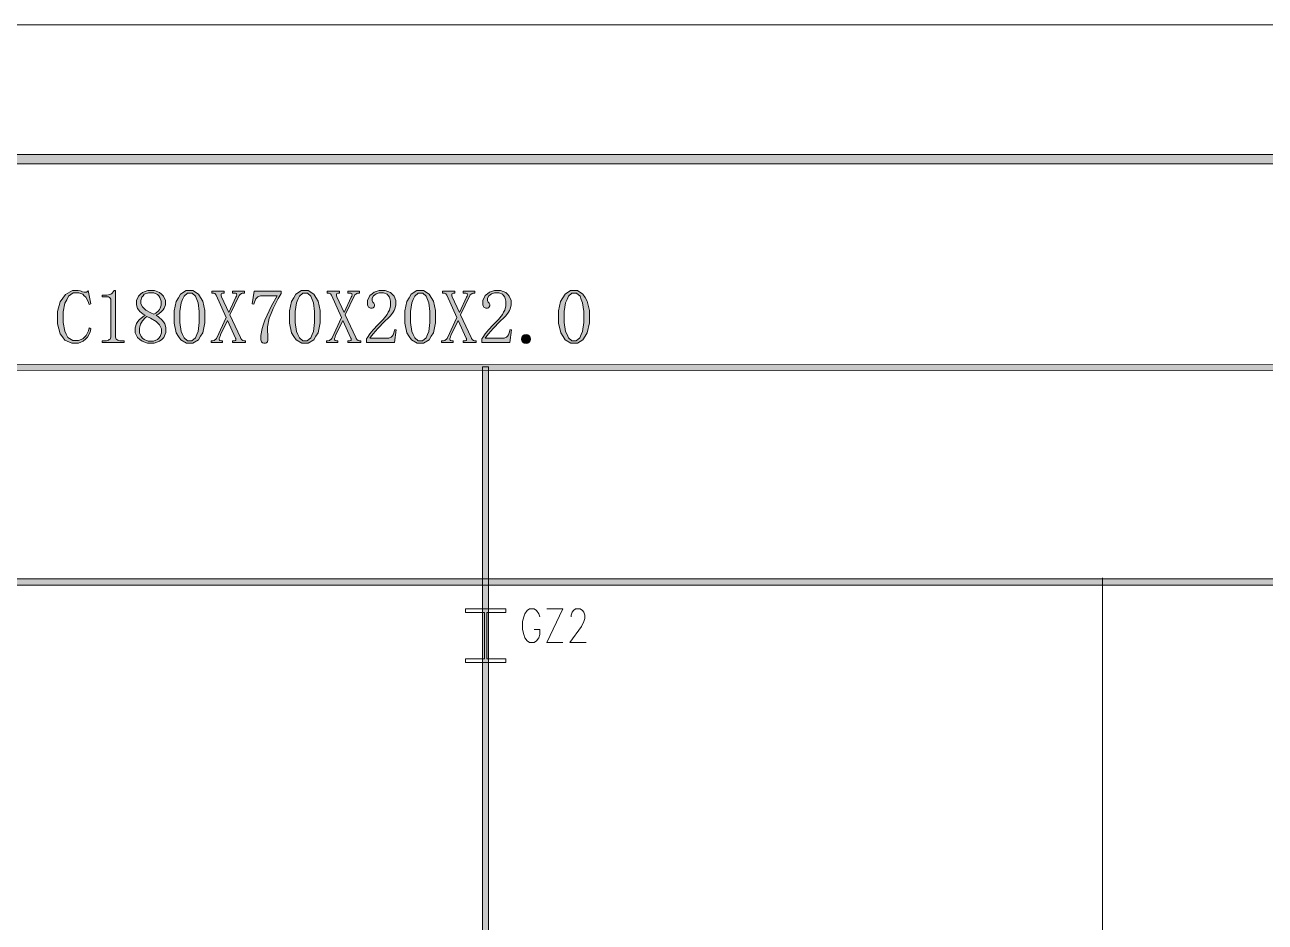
# Model space of a CAD drawing. Header units: millimetres. Extents: x 0 to 586, y 0 to 414.
# Drawn here: x 148.6 to 239.6, y 348.3 to 414.1 of the extents above; entities that cross this region are included whole.
import ezdxf

# ---------------------------------------------------------------- set-up
doc = ezdxf.new("R2010")
doc.units = ezdxf.units.MM

msp = doc.modelspace()

# ---------------------------------------------------------------- hatches: boundary and pattern name
h = msp.add_hatch(color=0)
h.dxf.hatch_style = 2
h.paths.add_polyline_path([(576.117861, 404.569083), (575.429944, 403.877639), (24.994306, 403.877639), (24.302861, 404.569083)])
h = msp.add_hatch(color=0)
h.dxf.hatch_style = 2
h.paths.add_polyline_path([(152.350611, 390.729611), (152.040167, 390.729611), (151.549806, 390.962444), (151.369889, 391.19175), (151.186444, 391.424583), (151.006528, 392.151306), (151.006528, 392.648722), (151.006528, 393.065), (151.197028, 393.759972), (151.391056, 394.035139), (151.585083, 394.310306), (152.107194, 394.589), (152.435278, 394.589), (152.512889, 394.589), (152.668111, 394.564306), (152.745722, 394.543139), (152.823333, 394.511389), (152.953861, 394.476111), (153.010306, 394.476111), (153.052639, 394.476111), (153.126722, 394.486694), (153.151417, 394.497278), (153.179639, 394.511389), (153.229028, 394.553722), (153.253722, 394.589), (153.451278, 393.618861), (153.317222, 393.573), (153.253722, 393.784667), (153.077333, 394.102167), (152.964444, 394.211528), (152.855083, 394.324417), (152.569333, 394.433778), (152.392944, 394.433778), (152.160111, 394.433778), (151.803806, 394.179778), (151.676806, 393.925778), (151.549806, 393.671778), (151.422806, 393.043833), (151.422806, 392.669889), (151.422806, 392.260667), (151.532167, 391.622139), (151.645056, 391.389306), (151.754417, 391.16), (152.117778, 390.927167), (152.371778, 390.927167), (152.548167, 390.927167), (152.851556, 391.054167), (152.975028, 391.181167), (153.102028, 391.308167), (153.274889, 391.643306), (153.317222, 391.854972), (153.451278, 391.787944), (153.394833, 391.555111), (153.190222, 391.177639), (153.042056, 391.029472), (152.893889, 390.877778), (152.548167, 390.729611)])
h = msp.add_hatch(color=0)
h.dxf.hatch_style = 2
h.paths.add_polyline_path([(155.253972, 394.606639), (155.253972, 391.258778), (155.253972, 391.170583), (155.306889, 391.040056), (155.363333, 390.994194), (155.41625, 390.951861), (155.571472, 390.909528), (155.67025, 390.909528), (155.8925, 390.909528), (155.8925, 390.775472), (154.283833, 390.775472), (154.283833, 390.909528), (154.481389, 390.909528), (154.594278, 390.909528), (154.753028, 390.951861), (154.802417, 390.994194), (154.851806, 391.040056), (154.901194, 391.170583), (154.901194, 391.258778), (154.901194, 393.92225), (154.901194, 393.968111), (154.872972, 394.038667), (154.84475, 394.066889), (154.820056, 394.095111), (154.735389, 394.123333), (154.682472, 394.123333), (154.283833, 394.123333), (154.283833, 394.257389), (154.481389, 394.257389), (154.615444, 394.257389), (154.830639, 394.299722), (154.911778, 394.342056), (154.992917, 394.387917), (155.119917, 394.518444), (155.165778, 394.606639)])
h = msp.add_hatch(color=0)
h.paths.add_polyline_path([(158.954611, 391.720917), (158.954611, 391.512778), (158.802917, 391.16), (158.647694, 391.015361), (158.492472, 390.87425), (158.086778, 390.729611), (157.832778, 390.729611), (157.599944, 390.729611), (157.204833, 390.87425), (157.039028, 391.015361), (156.873222, 391.16), (156.707417, 391.491611), (156.707417, 391.678583), (156.707417, 391.865556), (156.802667, 392.186583), (156.894389, 392.317111), (156.989639, 392.451167), (157.25775, 392.680472), (157.434139, 392.77925), (157.278917, 392.856861), (157.042556, 393.050889), (156.961417, 393.167306), (156.87675, 393.280194), (156.795611, 393.54125), (156.795611, 393.682361), (156.795611, 393.869333), (156.936722, 394.190361), (157.081361, 394.324417), (157.226, 394.454944), (157.621111, 394.589), (157.875111, 394.589), (158.107944, 394.589), (158.481889, 394.454944), (158.626528, 394.324417), (158.767639, 394.190361), (158.912278, 393.869333), (158.912278, 393.682361), (158.912278, 393.551833), (158.831139, 393.304889), (158.746472, 393.188472), (158.665333, 393.072056), (158.404278, 392.867444), (158.227889, 392.77925), (158.414861, 392.669889), (158.690028, 392.426472), (158.778222, 392.295944), (158.866417, 392.161889), (158.954611, 391.876139)])
h.paths.add_polyline_path([(157.014333, 391.678583), (157.014333, 391.502194), (157.13075, 391.216444), (157.247167, 391.103556), (157.363583, 390.994194), (157.652861, 390.884833), (157.82925, 390.884833), (158.040917, 390.884833), (158.344306, 390.994194), (158.436028, 391.103556), (158.531278, 391.216444), (158.623, 391.491611), (158.623, 391.657417), (158.623, 391.798528), (158.492472, 392.073694), (158.358417, 392.20775), (158.227889, 392.338278), (157.82925, 392.581694), (157.564667, 392.691056), (157.434139, 392.602861), (157.229528, 392.384139), (157.158972, 392.250083), (157.088417, 392.119556), (157.014333, 391.833806)])
h.paths.add_polyline_path([(158.605361, 393.661194), (158.605361, 393.816417), (158.517167, 394.084528), (158.428972, 394.200944), (158.340778, 394.317361), (158.062083, 394.433778), (157.875111, 394.433778), (157.666972, 394.433778), (157.367111, 394.324417), (157.278917, 394.211528), (157.190722, 394.102167), (157.102528, 393.872861), (157.102528, 393.749389), (157.102528, 393.629444), (157.229528, 393.393083), (157.356528, 393.276667), (157.483528, 393.16025), (157.843361, 392.955639), (158.072667, 392.867444), (158.206722, 392.934472), (158.404278, 393.100278), (158.471306, 393.199056), (158.538333, 393.297833), (158.605361, 393.530667)])
h = msp.add_hatch(color=0)
h.paths.add_polyline_path([(160.697333, 390.729611), (160.453917, 390.729611), (160.044694, 390.983611), (159.882417, 391.237611), (159.716611, 391.491611), (159.550806, 392.20775), (159.550806, 392.669889), (159.550806, 393.100278), (159.709556, 393.79525), (159.871833, 394.059833), (160.030583, 394.324417), (160.443333, 394.589), (160.697333, 394.589), (160.937222, 394.589), (161.339389, 394.335), (161.498139, 394.081), (161.660417, 393.827), (161.819167, 393.121444), (161.819167, 392.669889), (161.819167, 392.218333), (161.660417, 391.505722), (161.498139, 391.248194), (161.339389, 390.990667), (160.937222, 390.729611)])
h.paths.add_polyline_path([(160.697333, 394.409083), (160.542111, 394.409083), (160.284583, 394.172722), (160.17875, 393.936361), (160.072917, 393.7), (159.970611, 393.065), (159.970611, 392.669889), (159.970611, 392.250083), (160.072917, 391.600972), (160.17875, 391.371667), (160.284583, 391.138833), (160.542111, 390.909528), (160.697333, 390.909528), (160.859611, 390.909528), (161.120667, 391.138833), (161.212389, 391.371667), (161.307639, 391.600972), (161.399361, 392.250083), (161.399361, 392.669889), (161.399361, 393.065), (161.311167, 393.7), (161.222972, 393.936361), (161.134778, 394.172722), (160.873722, 394.409083)])
h = msp.add_hatch(color=0)
h.dxf.hatch_style = 2
h.paths.add_polyline_path([(163.646556, 392.818056), (164.419139, 391.149417), (164.450889, 391.082389), (164.521444, 390.990667), (164.56025, 390.962444), (164.599056, 390.934222), (164.683722, 390.909528), (164.726056, 390.909528), (164.793083, 390.909528), (164.793083, 390.775472), (163.844111, 390.775472), (163.844111, 390.909528), (163.932306, 390.909528), (163.98875, 390.909528), (164.055778, 390.923639), (164.066361, 390.941278), (164.076944, 390.958917), (164.087528, 390.994194), (164.087528, 391.018889), (164.087528, 391.040056), (164.076944, 391.082389), (164.066361, 391.107083), (163.470167, 392.405306), (162.965694, 391.346972), (162.944528, 391.294056), (162.90925, 391.205861), (162.898667, 391.170583), (162.8775, 391.12825), (162.856333, 391.071806), (162.856333, 391.061222), (162.856333, 391.018889), (162.881028, 390.958917), (162.90925, 390.941278), (162.937472, 390.923639), (163.008028, 390.909528), (163.053889, 390.909528), (163.096222, 390.909528), (163.096222, 390.775472), (162.260139, 390.775472), (162.260139, 390.909528), (162.348333, 390.909528), (162.404778, 390.909528), (162.503556, 390.941278), (162.545889, 390.973028), (162.59175, 391.008306), (162.65525, 391.082389), (162.679944, 391.12825), (163.381972, 392.613444), (162.634083, 394.257389), (162.6235, 394.289139), (162.584694, 394.342056), (162.556472, 394.36675), (162.531778, 394.387917), (162.457694, 394.409083), (162.415361, 394.409083), (162.327167, 394.409083), (162.327167, 394.543139), (163.230278, 394.543139), (163.230278, 394.409083), (163.16325, 394.409083), (163.096222, 394.409083), (163.018611, 394.377333), (163.008028, 394.342056), (162.997444, 394.310306), (163.008028, 394.211528), (163.032722, 394.1445), (163.558361, 392.983861), (164.087528, 394.102167), (164.122806, 394.179778), (164.143972, 394.292667), (164.133389, 394.331472), (164.122806, 394.370278), (164.045194, 394.409083), (163.978167, 394.409083), (163.844111, 394.409083), (163.844111, 394.543139), (164.704889, 394.543139), (164.704889, 394.409083), (164.574361, 394.409083), (164.549667, 394.409083), (164.49675, 394.387917), (164.461472, 394.36675), (164.429722, 394.342056), (164.362694, 394.278556), (164.330944, 394.232694)])
h = msp.add_hatch(color=0)
h.dxf.hatch_style = 2
h.paths.add_polyline_path([(167.414222, 394.387917), (167.181389, 394.013972), (166.8145, 393.280194), (166.673389, 392.923889), (166.535806, 392.564056), (166.398222, 391.943167), (166.398222, 391.678583), (166.398222, 391.632722), (166.408806, 391.512778), (166.419389, 391.435167), (166.419389, 391.346972), (166.419389, 391.149417), (166.419389, 391.040056), (166.419389, 390.951861), (166.394694, 390.828389), (166.366472, 390.796639), (166.33825, 390.764889), (166.246528, 390.729611), (166.1795, 390.729611), (166.123056, 390.729611), (166.031333, 390.768417), (165.992528, 390.807222), (165.953722, 390.846028), (165.914917, 390.983611), (165.914917, 391.082389), (165.914917, 391.294056), (166.010167, 391.809111), (166.101889, 392.119556), (166.197139, 392.426472), (166.698083, 393.474222), (167.107306, 394.211528), (166.003111, 394.211528), (165.883167, 394.211528), (165.689139, 394.137444), (165.618583, 394.059833), (165.548028, 393.982222), (165.442194, 393.752917), (165.410444, 393.597694), (165.276389, 393.622389), (165.431611, 394.543139), (167.414222, 394.543139)])
h = msp.add_hatch(color=0)
h.paths.add_polyline_path([(169.153417, 390.729611), (168.913528, 390.729611), (168.504306, 390.983611), (168.342028, 391.237611), (168.176222, 391.491611), (168.010417, 392.20775), (168.010417, 392.669889), (168.010417, 393.100278), (168.169167, 393.79525), (168.327917, 394.059833), (168.490194, 394.324417), (168.902944, 394.589), (169.153417, 394.589), (169.396833, 394.589), (169.799, 394.335), (169.95775, 394.081), (170.1165, 393.827), (170.278778, 393.121444), (170.278778, 392.669889), (170.278778, 392.218333), (170.1165, 391.505722), (169.95775, 391.248194), (169.799, 390.990667), (169.396833, 390.729611)])
h.paths.add_polyline_path([(169.153417, 394.409083), (169.001722, 394.409083), (168.740667, 394.172722), (168.638361, 393.936361), (168.532528, 393.7), (168.426694, 393.065), (168.426694, 392.669889), (168.426694, 392.250083), (168.532528, 391.600972), (168.638361, 391.371667), (168.740667, 391.138833), (169.001722, 390.909528), (169.153417, 390.909528), (169.319222, 390.909528), (169.580278, 391.138833), (169.672, 391.371667), (169.76725, 391.600972), (169.858972, 392.250083), (169.858972, 392.669889), (169.858972, 393.065), (169.770778, 393.7), (169.682583, 393.936361), (169.594389, 394.172722), (169.329806, 394.409083)])
h = msp.add_hatch(color=0)
h.dxf.hatch_style = 2
h.paths.add_polyline_path([(172.106167, 392.818056), (172.87875, 391.149417), (172.9105, 391.082389), (172.981056, 390.990667), (173.019861, 390.962444), (173.058667, 390.934222), (173.139806, 390.909528), (173.185667, 390.909528), (173.252694, 390.909528), (173.252694, 390.775472), (172.303722, 390.775472), (172.303722, 390.909528), (172.391917, 390.909528), (172.448361, 390.909528), (172.511861, 390.923639), (172.525972, 390.941278), (172.536556, 390.958917), (172.547139, 390.994194), (172.547139, 391.018889), (172.547139, 391.040056), (172.536556, 391.082389), (172.525972, 391.107083), (171.929778, 392.405306), (171.425306, 391.346972), (171.400611, 391.294056), (171.368861, 391.205861), (171.358278, 391.170583), (171.337111, 391.12825), (171.312417, 391.071806), (171.312417, 391.061222), (171.312417, 391.018889), (171.340639, 390.958917), (171.368861, 390.941278), (171.397083, 390.923639), (171.467639, 390.909528), (171.5135, 390.909528), (171.555833, 390.909528), (171.555833, 390.775472), (170.71975, 390.775472), (170.71975, 390.909528), (170.807944, 390.909528), (170.860861, 390.909528), (170.963167, 390.941278), (171.0055, 390.973028), (171.051361, 391.008306), (171.114861, 391.082389), (171.136028, 391.12825), (171.841583, 392.613444), (171.093694, 394.257389), (171.083111, 394.289139), (171.044306, 394.342056), (171.016083, 394.36675), (170.987861, 394.387917), (170.917306, 394.409083), (170.874972, 394.409083), (170.786778, 394.409083), (170.786778, 394.543139), (171.689889, 394.543139), (171.689889, 394.409083), (171.622861, 394.409083), (171.555833, 394.409083), (171.478222, 394.377333), (171.467639, 394.342056), (171.457056, 394.310306), (171.467639, 394.211528), (171.488806, 394.1445), (172.017972, 392.983861), (172.547139, 394.102167), (172.578889, 394.179778), (172.603583, 394.292667), (172.593, 394.331472), (172.578889, 394.370278), (172.504806, 394.409083), (172.437778, 394.409083), (172.303722, 394.409083), (172.303722, 394.543139), (173.1645, 394.543139), (173.1645, 394.409083), (173.030444, 394.409083), (173.009278, 394.409083), (172.956361, 394.387917), (172.921083, 394.36675), (172.889333, 394.342056), (172.822306, 394.278556), (172.790556, 394.232694)])
h = msp.add_hatch(color=0)
h.dxf.hatch_style = 2
h.paths.add_polyline_path([(175.436389, 393.618861), (175.436389, 393.816417), (175.348194, 394.119806), (175.26, 394.225639), (175.171806, 394.327944), (174.907222, 394.433778), (174.730833, 394.433778), (174.596778, 394.433778), (174.371, 394.363222), (174.279278, 394.289139), (174.184028, 394.218583), (174.092306, 394.035139), (174.092306, 393.925778), (174.092306, 393.85875), (174.134639, 393.749389), (174.1805, 393.707056), (174.21225, 393.661194), (174.244, 393.573), (174.244, 393.530667), (174.244, 393.474222), (174.219306, 393.393083), (174.191083, 393.364861), (174.162861, 393.336639), (174.081722, 393.308417), (174.025278, 393.308417), (173.95825, 393.308417), (173.855944, 393.347222), (173.817139, 393.386028), (173.778333, 393.424833), (173.739528, 393.551833), (173.739528, 393.640028), (173.739528, 393.872861), (173.905333, 394.222111), (174.071139, 394.345583), (174.236944, 394.465528), (174.589722, 394.589), (174.776694, 394.589), (175.041278, 394.589), (175.429333, 394.454944), (175.556333, 394.324417), (175.683333, 394.190361), (175.810333, 393.85875), (175.810333, 393.661194), (175.810333, 393.530667), (175.750361, 393.266083), (175.690389, 393.132028), (175.630417, 393.0015), (175.436389, 392.7475), (175.302333, 392.624028), (174.984833, 392.317111), (174.494472, 391.816167), (174.321611, 391.622139), (174.152278, 391.431639), (173.947667, 391.170583), (173.912389, 391.103556), (175.214139, 391.103556), (175.312917, 391.103556), (175.478722, 391.181167), (175.54575, 391.258778), (175.612778, 391.336389), (175.700972, 391.565694), (175.722139, 391.720917), (175.852667, 391.720917), (175.722139, 390.775472), (173.6725, 390.775472), (173.6725, 391.061222), (173.728944, 391.16), (173.908861, 391.414), (174.035861, 391.569222), (174.162861, 391.724444), (174.498, 392.087806), (174.709667, 392.295944), (174.896639, 392.482917), (175.171806, 392.835694), (175.26, 393.0015), (175.348194, 393.167306), (175.436389, 393.474222)])
h = msp.add_hatch(color=0)
h.paths.add_polyline_path([(177.613028, 390.729611), (177.373139, 390.729611), (176.963917, 390.983611), (176.798111, 391.237611), (176.635833, 391.491611), (176.470028, 392.20775), (176.470028, 392.669889), (176.470028, 393.100278), (176.628778, 393.79525), (176.787528, 394.059833), (176.949806, 394.324417), (177.362556, 394.589), (177.613028, 394.589), (177.856444, 394.589), (178.258611, 394.335), (178.417361, 394.081), (178.576111, 393.827), (178.738389, 393.121444), (178.738389, 392.669889), (178.738389, 392.218333), (178.576111, 391.505722), (178.417361, 391.248194), (178.258611, 390.990667), (177.856444, 390.729611)])
h.paths.add_polyline_path([(177.613028, 394.409083), (177.461333, 394.409083), (177.200278, 394.172722), (177.097972, 393.936361), (176.992139, 393.7), (176.886306, 393.065), (176.886306, 392.669889), (176.886306, 392.250083), (176.992139, 391.600972), (177.097972, 391.371667), (177.200278, 391.138833), (177.461333, 390.909528), (177.613028, 390.909528), (177.778833, 390.909528), (178.039889, 391.138833), (178.131611, 391.371667), (178.226861, 391.600972), (178.318583, 392.250083), (178.318583, 392.669889), (178.318583, 393.065), (178.230389, 393.7), (178.142194, 393.936361), (178.054, 394.172722), (177.789417, 394.409083)])
h = msp.add_hatch(color=0)
h.dxf.hatch_style = 2
h.paths.add_polyline_path([(180.565778, 392.818056), (181.334833, 391.149417), (181.370111, 391.082389), (181.440667, 390.990667), (181.479472, 390.962444), (181.518278, 390.934222), (181.599417, 390.909528), (181.645278, 390.909528), (181.708778, 390.909528), (181.708778, 390.775472), (180.763333, 390.775472), (180.763333, 390.909528), (180.851528, 390.909528), (180.907972, 390.909528), (180.971472, 390.923639), (180.982056, 390.941278), (180.996167, 390.958917), (181.00675, 390.994194), (181.00675, 391.018889), (181.00675, 391.040056), (180.996167, 391.082389), (180.982056, 391.107083), (180.389389, 392.405306), (179.881389, 391.346972), (179.860222, 391.294056), (179.828472, 391.205861), (179.817889, 391.170583), (179.796722, 391.12825), (179.772028, 391.071806), (179.772028, 391.061222), (179.772028, 391.018889), (179.80025, 390.958917), (179.828472, 390.941278), (179.856694, 390.923639), (179.92725, 390.909528), (179.969583, 390.909528), (180.015444, 390.909528), (180.015444, 390.775472), (179.179361, 390.775472), (179.179361, 390.909528), (179.267556, 390.909528), (179.320472, 390.909528), (179.41925, 390.941278), (179.465111, 390.973028), (179.507444, 391.008306), (179.574472, 391.082389), (179.595639, 391.12825), (180.301194, 392.613444), (179.553306, 394.257389), (179.542722, 394.289139), (179.503917, 394.342056), (179.475694, 394.36675), (179.447472, 394.387917), (179.376917, 394.409083), (179.334583, 394.409083), (179.246389, 394.409083), (179.246389, 394.543139), (180.1495, 394.543139), (180.1495, 394.409083), (180.082472, 394.409083), (180.015444, 394.409083), (179.937833, 394.377333), (179.92725, 394.342056), (179.916667, 394.310306), (179.92725, 394.211528), (179.948417, 394.1445), (180.477583, 392.983861), (181.00675, 394.102167), (181.0385, 394.179778), (181.063194, 394.292667), (181.049083, 394.331472), (181.0385, 394.370278), (180.960889, 394.409083), (180.897389, 394.409083), (180.763333, 394.409083), (180.763333, 394.543139), (181.624111, 394.543139), (181.624111, 394.409083), (181.490056, 394.409083), (181.468889, 394.409083), (181.412444, 394.387917), (181.380694, 394.36675), (181.348944, 394.342056), (181.281917, 394.278556), (181.246639, 394.232694)])
h = msp.add_hatch(color=0)
h.dxf.hatch_style = 2
h.paths.add_polyline_path([(183.896, 393.618861), (183.896, 393.816417), (183.807806, 394.119806), (183.719611, 394.225639), (183.631417, 394.327944), (183.366833, 394.433778), (183.190444, 394.433778), (183.056389, 394.433778), (182.830611, 394.363222), (182.738889, 394.289139), (182.643639, 394.218583), (182.548389, 394.035139), (182.548389, 393.925778), (182.548389, 393.85875), (182.59425, 393.749389), (182.636583, 393.707056), (182.671861, 393.661194), (182.703611, 393.573), (182.703611, 393.530667), (182.703611, 393.474222), (182.675389, 393.393083), (182.650694, 393.364861), (182.622472, 393.336639), (182.541333, 393.308417), (182.484889, 393.308417), (182.417861, 393.308417), (182.315556, 393.347222), (182.27675, 393.386028), (182.237944, 393.424833), (182.199139, 393.551833), (182.199139, 393.640028), (182.199139, 393.872861), (182.364944, 394.222111), (182.53075, 394.345583), (182.696556, 394.465528), (183.045806, 394.589), (183.236306, 394.589), (183.497361, 394.589), (183.888944, 394.454944), (184.015944, 394.324417), (184.142944, 394.190361), (184.269944, 393.85875), (184.269944, 393.661194), (184.269944, 393.530667), (184.209972, 393.266083), (184.15, 393.132028), (184.0865, 393.0015), (183.896, 392.7475), (183.761944, 392.624028), (183.444444, 392.317111), (182.950556, 391.816167), (182.781222, 391.622139), (182.611889, 391.431639), (182.407278, 391.170583), (182.372, 391.103556), (183.67375, 391.103556), (183.772528, 391.103556), (183.938333, 391.181167), (184.005361, 391.258778), (184.072389, 391.336389), (184.160583, 391.565694), (184.18175, 391.720917), (184.312278, 391.720917), (184.18175, 390.775472), (182.132111, 390.775472), (182.132111, 391.061222), (182.188556, 391.16), (182.368472, 391.414), (182.495472, 391.569222), (182.622472, 391.724444), (182.957611, 392.087806), (183.169278, 392.295944), (183.35625, 392.482917), (183.631417, 392.835694), (183.719611, 393.0015), (183.807806, 393.167306), (183.896, 393.474222)])
h = msp.add_hatch(color=0)
h.paths.add_polyline_path([(188.891333, 390.729611), (188.651444, 390.729611), (188.242222, 390.983611), (188.079944, 391.237611), (187.914139, 391.491611), (187.748333, 392.20775), (187.748333, 392.669889), (187.748333, 393.100278), (187.907083, 393.79525), (188.065833, 394.059833), (188.228111, 394.324417), (188.640861, 394.589), (188.891333, 394.589), (189.13475, 394.589), (189.536917, 394.335), (189.695667, 394.081), (189.857944, 393.827), (190.016694, 393.121444), (190.016694, 392.669889), (190.016694, 392.218333), (189.857944, 391.505722), (189.695667, 391.248194), (189.536917, 390.990667), (189.13475, 390.729611)])
h.paths.add_polyline_path([(188.891333, 394.409083), (188.739639, 394.409083), (188.478583, 394.172722), (188.376278, 393.936361), (188.270444, 393.7), (188.164611, 393.065), (188.164611, 392.669889), (188.164611, 392.250083), (188.270444, 391.600972), (188.376278, 391.371667), (188.478583, 391.138833), (188.739639, 390.909528), (188.891333, 390.909528), (189.057139, 390.909528), (189.318194, 391.138833), (189.409917, 391.371667), (189.505167, 391.600972), (189.596889, 392.250083), (189.596889, 392.669889), (189.596889, 393.065), (189.508694, 393.7), (189.4205, 393.936361), (189.332306, 394.172722), (189.067722, 394.409083)])
h = msp.add_hatch(color=0)
edge = h.paths.add_edge_path()
edge.add_arc((185.370611, 391.041819), 0.330729, 0, 360)
h = msp.add_hatch(color=0)
h.dxf.hatch_style = 2
h.paths.add_polyline_path([(64.032694, 388.775222), (63.588194, 389.219722), (300.714833, 389.124472), (300.714833, 388.679972)])
h = msp.add_hatch(color=0)
h.dxf.hatch_style = 2
h.paths.add_polyline_path([(182.626, 270.686389), (182.1815, 270.686389), (182.1815, 388.997472), (182.626, 388.997472)])
h = msp.add_hatch(color=0)
h.dxf.hatch_style = 2
h.paths.add_polyline_path([(300.714833, 373.4435), (300.714833, 373.002528), (64.096194, 373.002528), (64.096194, 373.4435)])

# ---------------------------------------------------------------- linework, layer by layer
at = {"color": 0, "lineweight": 0}
for points in [[(0, 0), (585.632278, 0), (585.632278, 414.0835), (0, 414.0835)], [(576.117861, 404.569083), (575.429944, 403.877639), (24.994306, 403.877639), (24.302861, 404.569083)], [(152.350611, 390.729611), (152.040167, 390.729611), (151.549806, 390.962444), (151.369889, 391.19175), (151.186444, 391.424583), (151.006528, 392.151306), (151.006528, 392.648722), (151.006528, 393.065), (151.197028, 393.759972), (151.391056, 394.035139), (151.585083, 394.310306), (152.107194, 394.589), (152.435278, 394.589), (152.512889, 394.589), (152.668111, 394.564306), (152.745722, 394.543139), (152.823333, 394.511389), (152.953861, 394.476111), (153.010306, 394.476111), (153.052639, 394.476111), (153.126722, 394.486694), (153.151417, 394.497278), (153.179639, 394.511389), (153.229028, 394.553722), (153.253722, 394.589), (153.451278, 393.618861), (153.317222, 393.573), (153.253722, 393.784667), (153.077333, 394.102167), (152.964444, 394.211528), (152.855083, 394.324417), (152.569333, 394.433778), (152.392944, 394.433778), (152.160111, 394.433778), (151.803806, 394.179778), (151.676806, 393.925778), (151.549806, 393.671778), (151.422806, 393.043833), (151.422806, 392.669889), (151.422806, 392.260667), (151.532167, 391.622139), (151.645056, 391.389306), (151.754417, 391.16), (152.117778, 390.927167), (152.371778, 390.927167), (152.548167, 390.927167), (152.851556, 391.054167), (152.975028, 391.181167), (153.102028, 391.308167), (153.274889, 391.643306), (153.317222, 391.854972), (153.451278, 391.787944), (153.394833, 391.555111), (153.190222, 391.177639), (153.042056, 391.029472), (152.893889, 390.877778), (152.548167, 390.729611)], [(155.253972, 394.606639), (155.253972, 391.258778), (155.253972, 391.170583), (155.306889, 391.040056), (155.363333, 390.994194), (155.41625, 390.951861), (155.571472, 390.909528), (155.67025, 390.909528), (155.8925, 390.909528), (155.8925, 390.775472), (154.283833, 390.775472), (154.283833, 390.909528), (154.481389, 390.909528), (154.594278, 390.909528), (154.753028, 390.951861), (154.802417, 390.994194), (154.851806, 391.040056), (154.901194, 391.170583), (154.901194, 391.258778), (154.901194, 393.92225), (154.901194, 393.968111), (154.872972, 394.038667), (154.84475, 394.066889), (154.820056, 394.095111), (154.735389, 394.123333), (154.682472, 394.123333), (154.283833, 394.123333), (154.283833, 394.257389), (154.481389, 394.257389), (154.615444, 394.257389), (154.830639, 394.299722), (154.911778, 394.342056), (154.992917, 394.387917), (155.119917, 394.518444), (155.165778, 394.606639)], [(158.954611, 391.720917), (158.954611, 391.512778), (158.802917, 391.16), (158.647694, 391.015361), (158.492472, 390.87425), (158.086778, 390.729611), (157.832778, 390.729611), (157.599944, 390.729611), (157.204833, 390.87425), (157.039028, 391.015361), (156.873222, 391.16), (156.707417, 391.491611), (156.707417, 391.678583), (156.707417, 391.865556), (156.802667, 392.186583), (156.894389, 392.317111), (156.989639, 392.451167), (157.25775, 392.680472), (157.434139, 392.77925), (157.278917, 392.856861), (157.042556, 393.050889), (156.961417, 393.167306), (156.87675, 393.280194), (156.795611, 393.54125), (156.795611, 393.682361), (156.795611, 393.869333), (156.936722, 394.190361), (157.081361, 394.324417), (157.226, 394.454944), (157.621111, 394.589), (157.875111, 394.589), (158.107944, 394.589), (158.481889, 394.454944), (158.626528, 394.324417), (158.767639, 394.190361), (158.912278, 393.869333), (158.912278, 393.682361), (158.912278, 393.551833), (158.831139, 393.304889), (158.746472, 393.188472), (158.665333, 393.072056), (158.404278, 392.867444), (158.227889, 392.77925), (158.414861, 392.669889), (158.690028, 392.426472), (158.778222, 392.295944), (158.866417, 392.161889), (158.954611, 391.876139)], [(158.605361, 393.661194), (158.605361, 393.816417), (158.517167, 394.084528), (158.428972, 394.200944), (158.340778, 394.317361), (158.062083, 394.433778), (157.875111, 394.433778), (157.666972, 394.433778), (157.367111, 394.324417), (157.278917, 394.211528), (157.190722, 394.102167), (157.102528, 393.872861), (157.102528, 393.749389), (157.102528, 393.629444), (157.229528, 393.393083), (157.356528, 393.276667), (157.483528, 393.16025), (157.843361, 392.955639), (158.072667, 392.867444), (158.206722, 392.934472), (158.404278, 393.100278), (158.471306, 393.199056), (158.538333, 393.297833), (158.605361, 393.530667)], [(160.697333, 390.729611), (160.453917, 390.729611), (160.044694, 390.983611), (159.882417, 391.237611), (159.716611, 391.491611), (159.550806, 392.20775), (159.550806, 392.669889), (159.550806, 393.100278), (159.709556, 393.79525), (159.871833, 394.059833), (160.030583, 394.324417), (160.443333, 394.589), (160.697333, 394.589), (160.937222, 394.589), (161.339389, 394.335), (161.498139, 394.081), (161.660417, 393.827), (161.819167, 393.121444), (161.819167, 392.669889), (161.819167, 392.218333), (161.660417, 391.505722), (161.498139, 391.248194), (161.339389, 390.990667), (160.937222, 390.729611)], [(160.697333, 394.409083), (160.542111, 394.409083), (160.284583, 394.172722), (160.17875, 393.936361), (160.072917, 393.7), (159.970611, 393.065), (159.970611, 392.669889), (159.970611, 392.250083), (160.072917, 391.600972), (160.17875, 391.371667), (160.284583, 391.138833), (160.542111, 390.909528), (160.697333, 390.909528), (160.859611, 390.909528), (161.120667, 391.138833), (161.212389, 391.371667), (161.307639, 391.600972), (161.399361, 392.250083), (161.399361, 392.669889), (161.399361, 393.065), (161.311167, 393.7), (161.222972, 393.936361), (161.134778, 394.172722), (160.873722, 394.409083)], [(163.646556, 392.818056), (164.419139, 391.149417), (164.450889, 391.082389), (164.521444, 390.990667), (164.56025, 390.962444), (164.599056, 390.934222), (164.683722, 390.909528), (164.726056, 390.909528), (164.793083, 390.909528), (164.793083, 390.775472), (163.844111, 390.775472), (163.844111, 390.909528), (163.932306, 390.909528), (163.98875, 390.909528), (164.055778, 390.923639), (164.066361, 390.941278), (164.076944, 390.958917), (164.087528, 390.994194), (164.087528, 391.018889), (164.087528, 391.040056), (164.076944, 391.082389), (164.066361, 391.107083), (163.470167, 392.405306), (162.965694, 391.346972), (162.944528, 391.294056), (162.90925, 391.205861), (162.898667, 391.170583), (162.8775, 391.12825), (162.856333, 391.071806), (162.856333, 391.061222), (162.856333, 391.018889), (162.881028, 390.958917), (162.90925, 390.941278), (162.937472, 390.923639), (163.008028, 390.909528), (163.053889, 390.909528), (163.096222, 390.909528), (163.096222, 390.775472), (162.260139, 390.775472), (162.260139, 390.909528), (162.348333, 390.909528), (162.404778, 390.909528), (162.503556, 390.941278), (162.545889, 390.973028), (162.59175, 391.008306), (162.65525, 391.082389), (162.679944, 391.12825), (163.381972, 392.613444), (162.634083, 394.257389), (162.6235, 394.289139), (162.584694, 394.342056), (162.556472, 394.36675), (162.531778, 394.387917), (162.457694, 394.409083), (162.415361, 394.409083), (162.327167, 394.409083), (162.327167, 394.543139), (163.230278, 394.543139), (163.230278, 394.409083), (163.16325, 394.409083), (163.096222, 394.409083), (163.018611, 394.377333), (163.008028, 394.342056), (162.997444, 394.310306), (163.008028, 394.211528), (163.032722, 394.1445), (163.558361, 392.983861), (164.087528, 394.102167), (164.122806, 394.179778), (164.143972, 394.292667), (164.133389, 394.331472), (164.122806, 394.370278), (164.045194, 394.409083), (163.978167, 394.409083), (163.844111, 394.409083), (163.844111, 394.543139), (164.704889, 394.543139), (164.704889, 394.409083), (164.574361, 394.409083), (164.549667, 394.409083), (164.49675, 394.387917), (164.461472, 394.36675), (164.429722, 394.342056), (164.362694, 394.278556), (164.330944, 394.232694)], [(167.414222, 394.387917), (167.181389, 394.013972), (166.8145, 393.280194), (166.673389, 392.923889), (166.535806, 392.564056), (166.398222, 391.943167), (166.398222, 391.678583), (166.398222, 391.632722), (166.408806, 391.512778), (166.419389, 391.435167), (166.419389, 391.346972), (166.419389, 391.149417), (166.419389, 391.040056), (166.419389, 390.951861), (166.394694, 390.828389), (166.366472, 390.796639), (166.33825, 390.764889), (166.246528, 390.729611), (166.1795, 390.729611), (166.123056, 390.729611), (166.031333, 390.768417), (165.992528, 390.807222), (165.953722, 390.846028), (165.914917, 390.983611), (165.914917, 391.082389), (165.914917, 391.294056), (166.010167, 391.809111), (166.101889, 392.119556), (166.197139, 392.426472), (166.698083, 393.474222), (167.107306, 394.211528), (166.003111, 394.211528), (165.883167, 394.211528), (165.689139, 394.137444), (165.618583, 394.059833), (165.548028, 393.982222), (165.442194, 393.752917), (165.410444, 393.597694), (165.276389, 393.622389), (165.431611, 394.543139), (167.414222, 394.543139)], [(169.153417, 390.729611), (168.913528, 390.729611), (168.504306, 390.983611), (168.342028, 391.237611), (168.176222, 391.491611), (168.010417, 392.20775), (168.010417, 392.669889), (168.010417, 393.100278), (168.169167, 393.79525), (168.327917, 394.059833), (168.490194, 394.324417), (168.902944, 394.589), (169.153417, 394.589), (169.396833, 394.589), (169.799, 394.335), (169.95775, 394.081), (170.1165, 393.827), (170.278778, 393.121444), (170.278778, 392.669889), (170.278778, 392.218333), (170.1165, 391.505722), (169.95775, 391.248194), (169.799, 390.990667), (169.396833, 390.729611)], [(169.153417, 394.409083), (169.001722, 394.409083), (168.740667, 394.172722), (168.638361, 393.936361), (168.532528, 393.7), (168.426694, 393.065), (168.426694, 392.669889), (168.426694, 392.250083), (168.532528, 391.600972), (168.638361, 391.371667), (168.740667, 391.138833), (169.001722, 390.909528), (169.153417, 390.909528), (169.319222, 390.909528), (169.580278, 391.138833), (169.672, 391.371667), (169.76725, 391.600972), (169.858972, 392.250083), (169.858972, 392.669889), (169.858972, 393.065), (169.770778, 393.7), (169.682583, 393.936361), (169.594389, 394.172722), (169.329806, 394.409083)], [(172.106167, 392.818056), (172.87875, 391.149417), (172.9105, 391.082389), (172.981056, 390.990667), (173.019861, 390.962444), (173.058667, 390.934222), (173.139806, 390.909528), (173.185667, 390.909528), (173.252694, 390.909528), (173.252694, 390.775472), (172.303722, 390.775472), (172.303722, 390.909528), (172.391917, 390.909528), (172.448361, 390.909528), (172.511861, 390.923639), (172.525972, 390.941278), (172.536556, 390.958917), (172.547139, 390.994194), (172.547139, 391.018889), (172.547139, 391.040056), (172.536556, 391.082389), (172.525972, 391.107083), (171.929778, 392.405306), (171.425306, 391.346972), (171.400611, 391.294056), (171.368861, 391.205861), (171.358278, 391.170583), (171.337111, 391.12825), (171.312417, 391.071806), (171.312417, 391.061222), (171.312417, 391.018889), (171.340639, 390.958917), (171.368861, 390.941278), (171.397083, 390.923639), (171.467639, 390.909528), (171.5135, 390.909528), (171.555833, 390.909528), (171.555833, 390.775472), (170.71975, 390.775472), (170.71975, 390.909528), (170.807944, 390.909528), (170.860861, 390.909528), (170.963167, 390.941278), (171.0055, 390.973028), (171.051361, 391.008306), (171.114861, 391.082389), (171.136028, 391.12825), (171.841583, 392.613444), (171.093694, 394.257389), (171.083111, 394.289139), (171.044306, 394.342056), (171.016083, 394.36675), (170.987861, 394.387917), (170.917306, 394.409083), (170.874972, 394.409083), (170.786778, 394.409083), (170.786778, 394.543139), (171.689889, 394.543139), (171.689889, 394.409083), (171.622861, 394.409083), (171.555833, 394.409083), (171.478222, 394.377333), (171.467639, 394.342056), (171.457056, 394.310306), (171.467639, 394.211528), (171.488806, 394.1445), (172.017972, 392.983861), (172.547139, 394.102167), (172.578889, 394.179778), (172.603583, 394.292667), (172.593, 394.331472), (172.578889, 394.370278), (172.504806, 394.409083), (172.437778, 394.409083), (172.303722, 394.409083), (172.303722, 394.543139), (173.1645, 394.543139), (173.1645, 394.409083), (173.030444, 394.409083), (173.009278, 394.409083), (172.956361, 394.387917), (172.921083, 394.36675), (172.889333, 394.342056), (172.822306, 394.278556), (172.790556, 394.232694)], [(175.436389, 393.618861), (175.436389, 393.816417), (175.348194, 394.119806), (175.26, 394.225639), (175.171806, 394.327944), (174.907222, 394.433778), (174.730833, 394.433778), (174.596778, 394.433778), (174.371, 394.363222), (174.279278, 394.289139), (174.184028, 394.218583), (174.092306, 394.035139), (174.092306, 393.925778), (174.092306, 393.85875), (174.134639, 393.749389), (174.1805, 393.707056), (174.21225, 393.661194), (174.244, 393.573), (174.244, 393.530667), (174.244, 393.474222), (174.219306, 393.393083), (174.191083, 393.364861), (174.162861, 393.336639), (174.081722, 393.308417), (174.025278, 393.308417), (173.95825, 393.308417), (173.855944, 393.347222), (173.817139, 393.386028), (173.778333, 393.424833), (173.739528, 393.551833), (173.739528, 393.640028), (173.739528, 393.872861), (173.905333, 394.222111), (174.071139, 394.345583), (174.236944, 394.465528), (174.589722, 394.589), (174.776694, 394.589), (175.041278, 394.589), (175.429333, 394.454944), (175.556333, 394.324417), (175.683333, 394.190361), (175.810333, 393.85875), (175.810333, 393.661194), (175.810333, 393.530667), (175.750361, 393.266083), (175.690389, 393.132028), (175.630417, 393.0015), (175.436389, 392.7475), (175.302333, 392.624028), (174.984833, 392.317111), (174.494472, 391.816167), (174.321611, 391.622139), (174.152278, 391.431639), (173.947667, 391.170583), (173.912389, 391.103556), (175.214139, 391.103556), (175.312917, 391.103556), (175.478722, 391.181167), (175.54575, 391.258778), (175.612778, 391.336389), (175.700972, 391.565694), (175.722139, 391.720917), (175.852667, 391.720917), (175.722139, 390.775472), (173.6725, 390.775472), (173.6725, 391.061222), (173.728944, 391.16), (173.908861, 391.414), (174.035861, 391.569222), (174.162861, 391.724444), (174.498, 392.087806), (174.709667, 392.295944), (174.896639, 392.482917), (175.171806, 392.835694), (175.26, 393.0015), (175.348194, 393.167306), (175.436389, 393.474222)], [(177.613028, 390.729611), (177.373139, 390.729611), (176.963917, 390.983611), (176.798111, 391.237611), (176.635833, 391.491611), (176.470028, 392.20775), (176.470028, 392.669889), (176.470028, 393.100278), (176.628778, 393.79525), (176.787528, 394.059833), (176.949806, 394.324417), (177.362556, 394.589), (177.613028, 394.589), (177.856444, 394.589), (178.258611, 394.335), (178.417361, 394.081), (178.576111, 393.827), (178.738389, 393.121444), (178.738389, 392.669889), (178.738389, 392.218333), (178.576111, 391.505722), (178.417361, 391.248194), (178.258611, 390.990667), (177.856444, 390.729611)], [(177.613028, 394.409083), (177.461333, 394.409083), (177.200278, 394.172722), (177.097972, 393.936361), (176.992139, 393.7), (176.886306, 393.065), (176.886306, 392.669889), (176.886306, 392.250083), (176.992139, 391.600972), (177.097972, 391.371667), (177.200278, 391.138833), (177.461333, 390.909528), (177.613028, 390.909528), (177.778833, 390.909528), (178.039889, 391.138833), (178.131611, 391.371667), (178.226861, 391.600972), (178.318583, 392.250083), (178.318583, 392.669889), (178.318583, 393.065), (178.230389, 393.7), (178.142194, 393.936361), (178.054, 394.172722), (177.789417, 394.409083)], [(180.565778, 392.818056), (181.334833, 391.149417), (181.370111, 391.082389), (181.440667, 390.990667), (181.479472, 390.962444), (181.518278, 390.934222), (181.599417, 390.909528), (181.645278, 390.909528), (181.708778, 390.909528), (181.708778, 390.775472), (180.763333, 390.775472), (180.763333, 390.909528), (180.851528, 390.909528), (180.907972, 390.909528), (180.971472, 390.923639), (180.982056, 390.941278), (180.996167, 390.958917), (181.00675, 390.994194), (181.00675, 391.018889), (181.00675, 391.040056), (180.996167, 391.082389), (180.982056, 391.107083), (180.389389, 392.405306), (179.881389, 391.346972), (179.860222, 391.294056), (179.828472, 391.205861), (179.817889, 391.170583), (179.796722, 391.12825), (179.772028, 391.071806), (179.772028, 391.061222), (179.772028, 391.018889), (179.80025, 390.958917), (179.828472, 390.941278), (179.856694, 390.923639), (179.92725, 390.909528), (179.969583, 390.909528), (180.015444, 390.909528), (180.015444, 390.775472), (179.179361, 390.775472), (179.179361, 390.909528), (179.267556, 390.909528), (179.320472, 390.909528), (179.41925, 390.941278), (179.465111, 390.973028), (179.507444, 391.008306), (179.574472, 391.082389), (179.595639, 391.12825), (180.301194, 392.613444), (179.553306, 394.257389), (179.542722, 394.289139), (179.503917, 394.342056), (179.475694, 394.36675), (179.447472, 394.387917), (179.376917, 394.409083), (179.334583, 394.409083), (179.246389, 394.409083), (179.246389, 394.543139), (180.1495, 394.543139), (180.1495, 394.409083), (180.082472, 394.409083), (180.015444, 394.409083), (179.937833, 394.377333), (179.92725, 394.342056), (179.916667, 394.310306), (179.92725, 394.211528), (179.948417, 394.1445), (180.477583, 392.983861), (181.00675, 394.102167), (181.0385, 394.179778), (181.063194, 394.292667), (181.049083, 394.331472), (181.0385, 394.370278), (180.960889, 394.409083), (180.897389, 394.409083), (180.763333, 394.409083), (180.763333, 394.543139), (181.624111, 394.543139), (181.624111, 394.409083), (181.490056, 394.409083), (181.468889, 394.409083), (181.412444, 394.387917), (181.380694, 394.36675), (181.348944, 394.342056), (181.281917, 394.278556), (181.246639, 394.232694)], [(183.896, 393.618861), (183.896, 393.816417), (183.807806, 394.119806), (183.719611, 394.225639), (183.631417, 394.327944), (183.366833, 394.433778), (183.190444, 394.433778), (183.056389, 394.433778), (182.830611, 394.363222), (182.738889, 394.289139), (182.643639, 394.218583), (182.548389, 394.035139), (182.548389, 393.925778), (182.548389, 393.85875), (182.59425, 393.749389), (182.636583, 393.707056), (182.671861, 393.661194), (182.703611, 393.573), (182.703611, 393.530667), (182.703611, 393.474222), (182.675389, 393.393083), (182.650694, 393.364861), (182.622472, 393.336639), (182.541333, 393.308417), (182.484889, 393.308417), (182.417861, 393.308417), (182.315556, 393.347222), (182.27675, 393.386028), (182.237944, 393.424833), (182.199139, 393.551833), (182.199139, 393.640028), (182.199139, 393.872861), (182.364944, 394.222111), (182.53075, 394.345583), (182.696556, 394.465528), (183.045806, 394.589), (183.236306, 394.589), (183.497361, 394.589), (183.888944, 394.454944), (184.015944, 394.324417), (184.142944, 394.190361), (184.269944, 393.85875), (184.269944, 393.661194), (184.269944, 393.530667), (184.209972, 393.266083), (184.15, 393.132028), (184.0865, 393.0015), (183.896, 392.7475), (183.761944, 392.624028), (183.444444, 392.317111), (182.950556, 391.816167), (182.781222, 391.622139), (182.611889, 391.431639), (182.407278, 391.170583), (182.372, 391.103556), (183.67375, 391.103556), (183.772528, 391.103556), (183.938333, 391.181167), (184.005361, 391.258778), (184.072389, 391.336389), (184.160583, 391.565694), (184.18175, 391.720917), (184.312278, 391.720917), (184.18175, 390.775472), (182.132111, 390.775472), (182.132111, 391.061222), (182.188556, 391.16), (182.368472, 391.414), (182.495472, 391.569222), (182.622472, 391.724444), (182.957611, 392.087806), (183.169278, 392.295944), (183.35625, 392.482917), (183.631417, 392.835694), (183.719611, 393.0015), (183.807806, 393.167306), (183.896, 393.474222)], [(188.891333, 390.729611), (188.651444, 390.729611), (188.242222, 390.983611), (188.079944, 391.237611), (187.914139, 391.491611), (187.748333, 392.20775), (187.748333, 392.669889), (187.748333, 393.100278), (187.907083, 393.79525), (188.065833, 394.059833), (188.228111, 394.324417), (188.640861, 394.589), (188.891333, 394.589), (189.13475, 394.589), (189.536917, 394.335), (189.695667, 394.081), (189.857944, 393.827), (190.016694, 393.121444), (190.016694, 392.669889), (190.016694, 392.218333), (189.857944, 391.505722), (189.695667, 391.248194), (189.536917, 390.990667), (189.13475, 390.729611)], [(188.891333, 394.409083), (188.739639, 394.409083), (188.478583, 394.172722), (188.376278, 393.936361), (188.270444, 393.7), (188.164611, 393.065), (188.164611, 392.669889), (188.164611, 392.250083), (188.270444, 391.600972), (188.376278, 391.371667), (188.478583, 391.138833), (188.739639, 390.909528), (188.891333, 390.909528), (189.057139, 390.909528), (189.318194, 391.138833), (189.409917, 391.371667), (189.505167, 391.600972), (189.596889, 392.250083), (189.596889, 392.669889), (189.596889, 393.065), (189.508694, 393.7), (189.4205, 393.936361), (189.332306, 394.172722), (189.067722, 394.409083)], [(157.014333, 391.678583), (157.014333, 391.502194), (157.13075, 391.216444), (157.247167, 391.103556), (157.363583, 390.994194), (157.652861, 390.884833), (157.82925, 390.884833), (158.040917, 390.884833), (158.344306, 390.994194), (158.436028, 391.103556), (158.531278, 391.216444), (158.623, 391.491611), (158.623, 391.657417), (158.623, 391.798528), (158.492472, 392.073694), (158.358417, 392.20775), (158.227889, 392.338278), (157.82925, 392.581694), (157.564667, 392.691056), (157.434139, 392.602861), (157.229528, 392.384139), (157.158972, 392.250083), (157.088417, 392.119556), (157.014333, 391.833806)], [(64.032694, 388.775222), (63.588194, 389.219722), (300.714833, 389.124472), (300.714833, 388.679972)], [(182.626, 270.686389), (182.1815, 270.686389), (182.1815, 388.997472), (182.626, 388.997472)], [(300.714833, 373.4435), (300.714833, 373.002528), (64.096194, 373.002528), (64.096194, 373.4435)]]:
    msp.add_lwpolyline(points, close=True, dxfattribs=at)
for points in [[(227.643972, 373.521111), (227.643972, 333.78775)], [(180.936194, 370.974056), (180.936194, 371.25275)], [(180.936194, 371.25275), (183.892472, 371.25275)], [(183.892472, 371.25275), (183.892472, 370.974056)], [(186.383083, 370.667139), (186.298417, 370.899972), (186.129083, 371.136333), (185.95975, 371.25275), (185.621083, 371.25275), (185.45175, 371.136333), (185.282417, 370.899972), (185.19775, 370.667139), (185.113083, 370.314361), (185.113083, 369.72875), (185.19775, 369.375972), (185.282417, 369.139611), (185.45175, 368.906778), (185.621083, 368.786833), (185.95975, 368.786833), (186.129083, 368.906778), (186.298417, 369.139611), (186.383083, 369.375972), (186.383083, 369.72875), (185.95975, 369.72875)], [(186.891083, 371.25275), (188.076417, 371.25275), (186.891083, 368.786833), (188.076417, 368.786833)], [(188.669083, 370.667139), (188.669083, 370.783556), (188.75375, 371.019917), (188.838417, 371.136333), (189.00775, 371.25275), (189.346417, 371.25275), (189.51575, 371.136333), (189.600417, 371.019917), (189.685083, 370.783556), (189.685083, 370.547194), (189.600417, 370.314361), (189.431083, 369.961583), (188.584417, 368.786833), (189.76975, 368.786833)], [(180.936194, 370.974056), (182.326139, 370.974056)], [(182.326139, 367.583861), (182.326139, 370.974056)], [(182.502528, 370.974056), (183.892472, 370.974056)], [(182.502528, 370.974056), (182.502528, 367.583861)], [(180.936194, 367.308694), (180.936194, 367.583861)], [(180.936194, 367.583861), (182.326139, 367.583861)], [(182.502528, 367.583861), (183.892472, 367.583861)], [(183.892472, 367.583861), (183.892472, 367.308694)], [(183.892472, 367.308694), (180.936194, 367.308694)]]:
    msp.add_lwpolyline(points, dxfattribs=at)
msp.add_circle((185.370611, 391.041819), 0.330729, dxfattribs=at)

doc.saveas('drawing.dxf')
